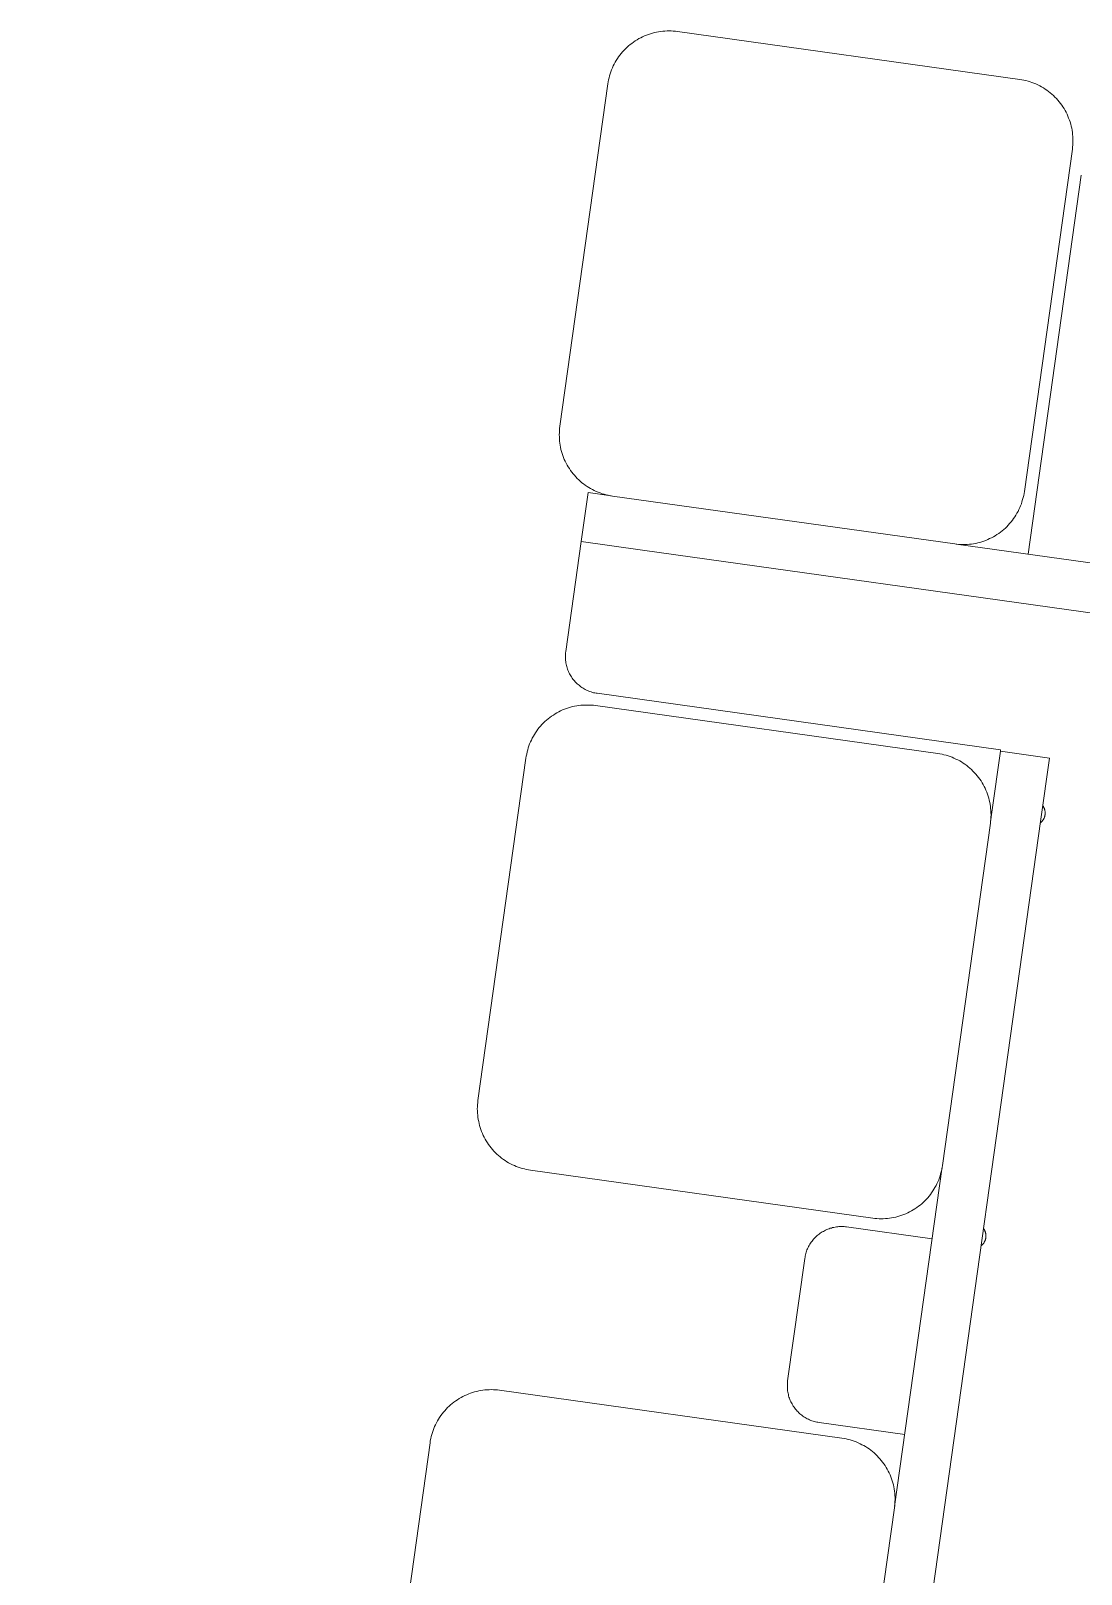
# Model space of a CAD drawing. Header units: millimetres. Extents: x -80 to 4518, y -398 to 2524.
# Drawn here: x 2648.6 to 2733.7, y 2356.4 to 2481.4 of the extents above; entities that cross this region are included whole.
import ezdxf

# ---------------------------------------------------------------- set-up
doc = ezdxf.new("R2010")
doc.units = ezdxf.units.MM
doc.layers.add('ZANO_R', color=7, linetype='Continuous', lineweight=0)

msp = doc.modelspace()

# ---------------------------------------------------------------- linework, layer by layer
at = {"layer": 'ZANO_R'}
for p, q in [((2696.92, 2480.06), (2697.05, 2480.18)), ((2697.05, 2480.18), (2697.18, 2480.29)), ((2697.18, 2480.29), (2697.32, 2480.39)), ((2697.32, 2480.39), (2697.46, 2480.49)), ((2697.46, 2480.49), (2697.6, 2480.59)), ((2697.6, 2480.59), (2697.74, 2480.68)), ((2697.74, 2480.68), (2697.89, 2480.77)), ((2697.89, 2480.77), (2698.04, 2480.85)), ((2698.04, 2480.85), (2698.19, 2480.92)), ((2698.19, 2480.92), (2698.35, 2480.99)), ((2698.35, 2480.99), (2698.51, 2481.06)), ((2698.51, 2481.06), (2698.67, 2481.12)), ((2698.67, 2481.12), (2698.83, 2481.17)), ((2698.83, 2481.17), (2698.99, 2481.22)), ((2698.99, 2481.22), (2699.16, 2481.26)), ((2699.16, 2481.26), (2699.32, 2481.3)), ((2699.32, 2481.3), (2699.49, 2481.33)), ((2699.49, 2481.33), (2699.66, 2481.36)), ((2699.66, 2481.36), (2699.83, 2481.38)), ((2699.83, 2481.38), (2700, 2481.39)), ((2700, 2481.39), (2700.17, 2481.4)), ((2700.17, 2481.4), (2700.34, 2481.4)), ((2700.34, 2481.4), (2700.51, 2481.4)), ((2700.51, 2481.4), (2700.68, 2481.39)), ((2700.68, 2481.39), (2700.85, 2481.37)), ((2700.85, 2481.37), (2701.02, 2481.35)), ((2701.02, 2481.35), (2728.75, 2477.47)), ((2695.98, 2478.86), (2696.06, 2479.01)), ((2696.06, 2479.01), (2696.15, 2479.15)), ((2696.15, 2479.15), (2696.25, 2479.3)), ((2696.25, 2479.3), (2696.35, 2479.43)), ((2696.35, 2479.43), (2696.46, 2479.57)), ((2696.46, 2479.57), (2696.57, 2479.7)), ((2696.57, 2479.7), (2696.68, 2479.82)), ((2696.68, 2479.82), (2696.8, 2479.95)), ((2696.8, 2479.95), (2696.92, 2480.06)), ((2695.47, 2477.6), (2695.52, 2477.76)), ((2695.52, 2477.76), (2695.57, 2477.93)), ((2695.57, 2477.93), (2695.62, 2478.09)), ((2695.62, 2478.09), (2695.68, 2478.25)), ((2695.68, 2478.25), (2695.75, 2478.41)), ((2695.75, 2478.41), (2695.82, 2478.56)), ((2695.82, 2478.56), (2695.89, 2478.71)), ((2695.89, 2478.71), (2695.98, 2478.86)), ((2691.49, 2449.37), (2695.38, 2477.1)), ((2695.38, 2477.1), (2695.4, 2477.26)), ((2695.4, 2477.26), (2695.44, 2477.43)), ((2695.44, 2477.43), (2695.47, 2477.6)), ((2728.75, 2477.47), (2728.92, 2477.44)), ((2728.92, 2477.44), (2729.09, 2477.41)), ((2729.09, 2477.41), (2729.25, 2477.37)), ((2729.25, 2477.37), (2729.42, 2477.33)), ((2729.42, 2477.33), (2729.58, 2477.28)), ((2729.58, 2477.28), (2729.74, 2477.22)), ((2729.74, 2477.22), (2729.9, 2477.16)), ((2729.9, 2477.16), (2730.06, 2477.1)), ((2730.06, 2477.1), (2730.22, 2477.03)), ((2730.22, 2477.03), (2730.37, 2476.95)), ((2730.37, 2476.95), (2730.52, 2476.87)), ((2730.52, 2476.87), (2730.67, 2476.78)), ((2730.67, 2476.78), (2730.81, 2476.69)), ((2730.81, 2476.69), (2730.95, 2476.59)), ((2730.95, 2476.59), (2731.09, 2476.49)), ((2731.09, 2476.49), (2731.22, 2476.39)), ((2731.22, 2476.39), (2731.35, 2476.28)), ((2731.35, 2476.28), (2731.48, 2476.16)), ((2731.48, 2476.16), (2731.6, 2476.04)), ((2731.6, 2476.04), (2731.72, 2475.92)), ((2731.72, 2475.92), (2731.83, 2475.79)), ((2731.83, 2475.79), (2731.94, 2475.66)), ((2731.94, 2475.66), (2732.05, 2475.53)), ((2732.05, 2475.53), (2732.15, 2475.39)), ((2732.15, 2475.39), (2732.25, 2475.25)), ((2732.25, 2475.25), (2732.34, 2475.1)), ((2732.34, 2475.1), (2732.42, 2474.96)), ((2732.42, 2474.96), (2732.5, 2474.81)), ((2732.5, 2474.81), (2732.58, 2474.65)), ((2732.58, 2474.65), (2732.65, 2474.5)), ((2732.65, 2474.5), (2732.71, 2474.34)), ((2732.71, 2474.34), (2732.77, 2474.18)), ((2732.77, 2474.18), (2732.83, 2474.02)), ((2732.83, 2474.02), (2732.88, 2473.85)), ((2732.88, 2473.85), (2732.92, 2473.69)), ((2732.92, 2473.69), (2732.96, 2473.52)), ((2732.96, 2473.52), (2732.99, 2473.35)), ((2732.99, 2473.35), (2733.01, 2473.18)), ((2733.01, 2473.18), (2733.03, 2473.02)), ((2733.03, 2473.02), (2733.05, 2472.85)), ((2733.05, 2472.85), (2733.05, 2472.67)), ((2733.05, 2472.67), (2733.06, 2472.5)), ((2733.01, 2471.82), (2729.12, 2444.09)), ((2733.03, 2471.99), (2733.01, 2471.82)), ((2733.04, 2472.16), (2733.03, 2471.99)), ((2733.05, 2472.33), (2733.04, 2472.16)), ((2733.06, 2472.5), (2733.05, 2472.33)), ((2733.72, 2469.7), (2729.42, 2439)), ((2691.46, 2449.03), (2691.45, 2448.86)), ((2691.47, 2449.2), (2691.46, 2449.03)), ((2691.49, 2449.37), (2691.47, 2449.2)), ((2691.45, 2448.86), (2691.44, 2448.69)), ((2691.44, 2448.69), (2691.45, 2448.51)), ((2691.45, 2448.51), (2691.45, 2448.34)), ((2691.45, 2448.34), (2691.47, 2448.17)), ((2691.47, 2448.17), (2691.49, 2448)), ((2691.49, 2448), (2691.51, 2447.84)), ((2691.51, 2447.84), (2691.55, 2447.67)), ((2691.55, 2447.67), (2691.58, 2447.5)), ((2691.58, 2447.5), (2691.63, 2447.34)), ((2691.63, 2447.34), (2691.67, 2447.17)), ((2691.67, 2447.17), (2691.73, 2447.01)), ((2691.73, 2447.01), (2691.79, 2446.85)), ((2691.79, 2446.85), (2691.85, 2446.69)), ((2691.85, 2446.69), (2691.92, 2446.54)), ((2691.92, 2446.54), (2692, 2446.38)), ((2692, 2446.38), (2692.08, 2446.23)), ((2692.08, 2446.23), (2692.16, 2446.09)), ((2692.16, 2446.09), (2692.26, 2445.94)), ((2692.26, 2445.94), (2692.35, 2445.8)), ((2692.35, 2445.8), (2692.45, 2445.66)), ((2692.45, 2445.66), (2692.56, 2445.53)), ((2692.56, 2445.53), (2692.67, 2445.4)), ((2692.67, 2445.4), (2692.78, 2445.27)), ((2692.78, 2445.27), (2692.9, 2445.15)), ((2692.9, 2445.15), (2693.02, 2445.03)), ((2693.02, 2445.03), (2693.15, 2444.91)), ((2693.15, 2444.91), (2693.28, 2444.8)), ((2693.77, 2444), (2693.21, 2440.04)), ((2693.28, 2444.8), (2693.41, 2444.7)), ((2693.41, 2444.7), (2693.55, 2444.59)), ((2693.55, 2444.59), (2693.69, 2444.5)), ((2693.69, 2444.5), (2693.83, 2444.41)), ((2695.64, 2443.74), (2693.77, 2444)), ((2693.83, 2444.41), (2693.98, 2444.32)), ((2693.98, 2444.32), (2694.13, 2444.24)), ((2694.13, 2444.24), (2694.28, 2444.16)), ((2694.28, 2444.16), (2694.44, 2444.09)), ((2694.44, 2444.09), (2694.6, 2444.03)), ((2694.6, 2444.03), (2694.76, 2443.97)), ((2694.76, 2443.97), (2694.92, 2443.91)), ((2729.07, 2443.76), (2729.1, 2443.93)), ((2729.1, 2443.93), (2729.12, 2444.09)), ((2694.92, 2443.91), (2695.08, 2443.86)), ((2695.08, 2443.86), (2695.25, 2443.82)), ((2695.25, 2443.82), (2695.41, 2443.78)), ((2695.41, 2443.78), (2695.58, 2443.75)), ((2695.58, 2443.75), (2695.75, 2443.72)), ((2723.48, 2439.84), (2695.75, 2443.72)), ((2728.68, 2442.63), (2728.75, 2442.78)), ((2728.75, 2442.78), (2728.82, 2442.94)), ((2728.82, 2442.94), (2728.88, 2443.1)), ((2728.88, 2443.1), (2728.93, 2443.26)), ((2728.93, 2443.26), (2728.98, 2443.43)), ((2728.98, 2443.43), (2729.03, 2443.59)), ((2729.03, 2443.59), (2729.07, 2443.76)), ((2727.82, 2441.37), (2727.93, 2441.49)), ((2727.93, 2441.49), (2728.04, 2441.62)), ((2728.04, 2441.62), (2728.15, 2441.76)), ((2728.15, 2441.76), (2728.25, 2441.89)), ((2728.25, 2441.89), (2728.35, 2442.03)), ((2728.35, 2442.03), (2728.44, 2442.18)), ((2728.44, 2442.18), (2728.52, 2442.33)), ((2728.52, 2442.33), (2728.61, 2442.48)), ((2728.61, 2442.48), (2728.68, 2442.63)), ((2725.99, 2440.13), (2726.15, 2440.2)), ((2726.15, 2440.2), (2726.31, 2440.27)), ((2726.31, 2440.27), (2726.46, 2440.34)), ((2726.46, 2440.34), (2726.61, 2440.42)), ((2726.61, 2440.42), (2726.76, 2440.51)), ((2726.76, 2440.51), (2726.9, 2440.6)), ((2726.9, 2440.6), (2727.05, 2440.7)), ((2727.05, 2440.7), (2727.18, 2440.8)), ((2727.18, 2440.8), (2727.32, 2440.9)), ((2727.32, 2440.9), (2727.45, 2441.01)), ((2727.45, 2441.01), (2727.58, 2441.12)), ((2727.58, 2441.12), (2727.7, 2441.24)), ((2727.7, 2441.24), (2727.82, 2441.37)), ((2693.21, 2440.04), (2691.97, 2431.12)), ((2698.17, 2439.34), (2693.21, 2440.04)), ((2830.87, 2420.75), (2698.17, 2439.34)), ((2723.48, 2439.84), (2723.65, 2439.82)), ((2751.1, 2435.97), (2723.59, 2439.82)), ((2723.65, 2439.82), (2723.82, 2439.8)), ((2723.82, 2439.8), (2723.99, 2439.79)), ((2723.99, 2439.79), (2724.16, 2439.79)), ((2724.16, 2439.79), (2724.33, 2439.79)), ((2724.33, 2439.79), (2724.5, 2439.8)), ((2724.5, 2439.8), (2724.67, 2439.81)), ((2724.67, 2439.81), (2724.84, 2439.83)), ((2724.84, 2439.83), (2725.01, 2439.86)), ((2725.01, 2439.86), (2725.18, 2439.89)), ((2725.18, 2439.89), (2725.34, 2439.93)), ((2725.34, 2439.93), (2725.51, 2439.97)), ((2725.51, 2439.97), (2725.67, 2440.02)), ((2725.67, 2440.02), (2725.83, 2440.07)), ((2725.83, 2440.07), (2725.99, 2440.13)), ((2691.95, 2431.02), (2691.94, 2430.92)), ((2691.94, 2430.92), (2691.94, 2430.82)), ((2691.94, 2430.82), (2691.94, 2430.72)), ((2691.94, 2430.72), (2691.94, 2430.61)), ((2691.94, 2430.61), (2691.94, 2430.51)), ((2691.94, 2430.51), (2691.95, 2430.41)), ((2691.97, 2431.12), (2691.95, 2431.02)), ((2691.95, 2430.41), (2691.96, 2430.31)), ((2691.96, 2430.31), (2691.98, 2430.21)), ((2691.98, 2430.21), (2692, 2430.1)), ((2692, 2430.1), (2692.02, 2430)), ((2692.02, 2430), (2692.05, 2429.91)), ((2692.05, 2429.91), (2692.07, 2429.81)), ((2692.07, 2429.81), (2692.11, 2429.71)), ((2692.11, 2429.71), (2692.14, 2429.61)), ((2692.14, 2429.61), (2692.18, 2429.52)), ((2692.18, 2429.52), (2692.22, 2429.43)), ((2692.22, 2429.43), (2692.27, 2429.33)), ((2692.27, 2429.33), (2692.32, 2429.24)), ((2692.32, 2429.24), (2692.37, 2429.16)), ((2692.37, 2429.16), (2692.42, 2429.07)), ((2692.42, 2429.07), (2692.48, 2428.98)), ((2692.48, 2428.98), (2692.54, 2428.9)), ((2692.54, 2428.9), (2692.6, 2428.82)), ((2692.6, 2428.82), (2692.67, 2428.74)), ((2692.67, 2428.74), (2692.74, 2428.67)), ((2692.74, 2428.67), (2692.81, 2428.59)), ((2692.81, 2428.59), (2692.88, 2428.52)), ((2692.88, 2428.52), (2692.96, 2428.45)), ((2692.96, 2428.45), (2693.04, 2428.39)), ((2693.04, 2428.39), (2693.12, 2428.32)), ((2693.12, 2428.32), (2693.2, 2428.26)), ((2693.2, 2428.26), (2693.28, 2428.2)), ((2693.28, 2428.2), (2693.37, 2428.15)), ((2693.37, 2428.15), (2693.46, 2428.1)), ((2693.46, 2428.1), (2693.55, 2428.05)), ((2693.55, 2428.05), (2693.64, 2428)), ((2693.64, 2428), (2693.73, 2427.96)), ((2693.73, 2427.96), (2693.83, 2427.92)), ((2693.83, 2427.92), (2693.92, 2427.88)), ((2693.92, 2427.88), (2694.02, 2427.85)), ((2694.02, 2427.85), (2694.12, 2427.82)), ((2694.12, 2427.82), (2694.22, 2427.79)), ((2694.22, 2427.79), (2694.32, 2427.77)), ((2694.32, 2427.77), (2694.42, 2427.75)), ((2694.42, 2427.75), (2694.52, 2427.74)), ((2694.52, 2427.74), (2727.2, 2423.16)), ((2691.71, 2426.39), (2691.87, 2426.45)), ((2691.87, 2426.45), (2692.03, 2426.51)), ((2692.03, 2426.51), (2692.19, 2426.56)), ((2692.19, 2426.56), (2692.35, 2426.61)), ((2692.35, 2426.61), (2692.52, 2426.66)), ((2692.52, 2426.66), (2692.68, 2426.69)), ((2692.68, 2426.69), (2692.85, 2426.72)), ((2692.85, 2426.72), (2693.02, 2426.75)), ((2693.02, 2426.75), (2693.19, 2426.77)), ((2693.19, 2426.77), (2693.36, 2426.78)), ((2693.36, 2426.78), (2693.53, 2426.79)), ((2693.53, 2426.79), (2693.7, 2426.79)), ((2693.7, 2426.79), (2693.87, 2426.79)), ((2693.87, 2426.79), (2694.04, 2426.78)), ((2694.04, 2426.78), (2694.21, 2426.77)), ((2694.21, 2426.77), (2694.38, 2426.75)), ((2694.38, 2426.75), (2722.11, 2422.86)), ((2689.93, 2425.09), (2690.04, 2425.22)), ((2690.04, 2425.22), (2690.16, 2425.34)), ((2690.16, 2425.34), (2690.28, 2425.46)), ((2690.28, 2425.46), (2690.41, 2425.57)), ((2690.41, 2425.57), (2690.54, 2425.68)), ((2690.54, 2425.68), (2690.68, 2425.79)), ((2690.68, 2425.79), (2690.81, 2425.89)), ((2690.81, 2425.89), (2690.96, 2425.98)), ((2690.96, 2425.98), (2691.1, 2426.07)), ((2691.1, 2426.07), (2691.25, 2426.16)), ((2691.25, 2426.16), (2691.4, 2426.24)), ((2691.4, 2426.24), (2691.55, 2426.32)), ((2691.55, 2426.32), (2691.71, 2426.39)), ((2689.11, 2423.8), (2689.18, 2423.95)), ((2689.18, 2423.95), (2689.25, 2424.11)), ((2689.25, 2424.11), (2689.34, 2424.26)), ((2689.34, 2424.26), (2689.42, 2424.4)), ((2689.42, 2424.4), (2689.51, 2424.55)), ((2689.51, 2424.55), (2689.61, 2424.69)), ((2689.61, 2424.69), (2689.71, 2424.83)), ((2689.71, 2424.83), (2689.82, 2424.96)), ((2689.82, 2424.96), (2689.93, 2425.09)), ((2688.76, 2422.66), (2688.8, 2422.82)), ((2688.8, 2422.82), (2688.83, 2422.99)), ((2688.83, 2422.99), (2688.88, 2423.16)), ((2688.88, 2423.16), (2688.93, 2423.32)), ((2688.93, 2423.32), (2688.98, 2423.48)), ((2688.98, 2423.48), (2689.04, 2423.64)), ((2689.04, 2423.64), (2689.11, 2423.8)), ((2722.11, 2422.86), (2722.28, 2422.84)), ((2722.28, 2422.84), (2722.45, 2422.8)), ((2722.45, 2422.8), (2722.61, 2422.76)), ((2722.61, 2422.76), (2722.78, 2422.72)), ((2722.78, 2422.72), (2722.94, 2422.67)), ((2722.94, 2422.67), (2723.1, 2422.62)), ((2727.19, 2423.06), (2726.49, 2418.11)), ((2727.2, 2423.16), (2727.19, 2423.06)), ((2731.15, 2422.5), (2727.19, 2423.06)), ((2684.85, 2394.76), (2688.74, 2422.49)), ((2688.74, 2422.49), (2688.76, 2422.66)), ((2723.1, 2422.62), (2723.26, 2422.56)), ((2723.26, 2422.56), (2723.42, 2422.49)), ((2723.42, 2422.49), (2723.58, 2422.42)), ((2723.58, 2422.42), (2723.73, 2422.34)), ((2723.73, 2422.34), (2723.88, 2422.26)), ((2723.88, 2422.26), (2724.03, 2422.18)), ((2724.03, 2422.18), (2724.17, 2422.08)), ((2724.17, 2422.08), (2724.31, 2421.99)), ((2724.31, 2421.99), (2724.45, 2421.89)), ((2724.45, 2421.89), (2724.58, 2421.78)), ((2724.58, 2421.78), (2724.71, 2421.67)), ((2724.71, 2421.67), (2724.84, 2421.56)), ((2724.84, 2421.56), (2724.96, 2421.44)), ((2724.96, 2421.44), (2725.08, 2421.31)), ((2731.15, 2422.5), (2730.45, 2417.55)), ((2725.08, 2421.31), (2725.19, 2421.19)), ((2725.19, 2421.19), (2725.3, 2421.06)), ((2725.3, 2421.06), (2725.41, 2420.92)), ((2725.41, 2420.92), (2725.51, 2420.78)), ((2725.51, 2420.78), (2725.61, 2420.64)), ((2725.61, 2420.64), (2725.7, 2420.5)), ((2725.7, 2420.5), (2725.78, 2420.35)), ((2725.78, 2420.35), (2725.86, 2420.2)), ((2725.86, 2420.2), (2725.94, 2420.05)), ((2725.94, 2420.05), (2726.01, 2419.89)), ((2726.01, 2419.89), (2726.07, 2419.73)), ((2726.07, 2419.73), (2726.13, 2419.57)), ((2726.13, 2419.57), (2726.19, 2419.41)), ((2726.19, 2419.41), (2726.24, 2419.25)), ((2726.24, 2419.25), (2726.28, 2419.08)), ((2726.28, 2419.08), (2726.32, 2418.91)), ((2726.32, 2418.91), (2726.35, 2418.75)), ((2726.35, 2418.75), (2726.37, 2418.58)), ((2726.37, 2418.58), (2726.39, 2418.41)), ((2726.49, 2418.11), (2726.38, 2417.33)), ((2726.39, 2418.41), (2726.41, 2418.24)), ((2726.41, 2417.73), (2726.4, 2417.56)), ((2726.41, 2418.24), (2726.41, 2418.07)), ((2726.41, 2418.07), (2726.42, 2417.9)), ((2726.42, 2417.9), (2726.41, 2417.73)), ((2730.61, 2418.64), (2730.63, 2418.61)), ((2730.63, 2418.61), (2730.65, 2418.59)), ((2730.65, 2418.59), (2730.66, 2418.56)), ((2730.66, 2418.56), (2730.68, 2418.53)), ((2730.68, 2418.53), (2730.7, 2418.5)), ((2730.7, 2418.5), (2730.71, 2418.47)), ((2730.71, 2418.47), (2730.73, 2418.44)), ((2730.73, 2418.44), (2730.74, 2418.4)), ((2730.74, 2417.67), (2730.73, 2417.64)), ((2730.74, 2418.4), (2730.75, 2418.37)), ((2730.75, 2417.7), (2730.74, 2417.67)), ((2730.75, 2418.37), (2730.76, 2418.34)), ((2730.76, 2417.73), (2730.75, 2417.7)), ((2730.76, 2418.34), (2730.77, 2418.31)), ((2730.77, 2417.77), (2730.76, 2417.73)), ((2730.77, 2418.31), (2730.78, 2418.27)), ((2730.78, 2417.8), (2730.77, 2417.77)), ((2730.78, 2418.27), (2730.79, 2418.24)), ((2730.79, 2417.83), (2730.78, 2417.8)), ((2730.79, 2418.24), (2730.79, 2418.21)), ((2730.79, 2418.21), (2730.8, 2418.17)), ((2730.8, 2417.9), (2730.79, 2417.87)), ((2730.79, 2417.87), (2730.79, 2417.83)), ((2730.8, 2418.17), (2730.8, 2418.14)), ((2730.8, 2418.14), (2730.81, 2418.11)), ((2730.81, 2417.97), (2730.8, 2417.94)), ((2730.8, 2417.94), (2730.8, 2417.9)), ((2730.81, 2418.11), (2730.81, 2418.07)), ((2730.81, 2418.07), (2730.81, 2418.04)), ((2730.81, 2418.04), (2730.81, 2418)), ((2730.81, 2418), (2730.81, 2417.97)), ((2730.45, 2417.55), (2648.63, 1833.46)), ((2726.37, 2417.22), (2722.48, 2389.49)), ((2726.39, 2417.39), (2726.37, 2417.22)), ((2726.4, 2417.56), (2726.39, 2417.39)), ((2730.44, 2417.26), (2730.41, 2417.24)), ((2730.46, 2417.28), (2730.44, 2417.26)), ((2730.49, 2417.31), (2730.46, 2417.28)), ((2730.51, 2417.33), (2730.49, 2417.31)), ((2730.54, 2417.36), (2730.51, 2417.33)), ((2730.56, 2417.38), (2730.54, 2417.36)), ((2730.58, 2417.41), (2730.56, 2417.38)), ((2730.6, 2417.43), (2730.58, 2417.41)), ((2730.62, 2417.46), (2730.6, 2417.43)), ((2730.64, 2417.49), (2730.62, 2417.46)), ((2730.66, 2417.52), (2730.64, 2417.49)), ((2730.68, 2417.55), (2730.66, 2417.52)), ((2730.7, 2417.58), (2730.68, 2417.55)), ((2730.71, 2417.61), (2730.7, 2417.58)), ((2730.73, 2417.64), (2730.71, 2417.61)), ((2684.81, 2394.25), (2684.8, 2394.08)), ((2684.8, 2394.08), (2684.81, 2393.91)), ((2684.82, 2394.42), (2684.81, 2394.25)), ((2684.83, 2394.59), (2684.82, 2394.42)), ((2684.85, 2394.76), (2684.83, 2394.59)), ((2684.81, 2393.91), (2684.81, 2393.74)), ((2684.81, 2393.74), (2684.83, 2393.57)), ((2684.83, 2393.57), (2684.85, 2393.4)), ((2684.85, 2393.4), (2684.87, 2393.23)), ((2684.87, 2393.23), (2684.91, 2393.06)), ((2684.91, 2393.06), (2684.94, 2392.89)), ((2684.94, 2392.89), (2684.99, 2392.73)), ((2684.99, 2392.73), (2685.03, 2392.57)), ((2685.03, 2392.57), (2685.09, 2392.4)), ((2685.09, 2392.4), (2685.15, 2392.24)), ((2685.15, 2392.24), (2685.21, 2392.09)), ((2685.21, 2392.09), (2685.28, 2391.93)), ((2685.28, 2391.93), (2685.36, 2391.78)), ((2685.36, 2391.78), (2685.44, 2391.63)), ((2685.44, 2391.63), (2685.52, 2391.48)), ((2685.52, 2391.48), (2685.62, 2391.33)), ((2685.62, 2391.33), (2685.71, 2391.19)), ((2685.71, 2391.19), (2685.81, 2391.05)), ((2685.81, 2391.05), (2685.92, 2390.92)), ((2685.92, 2390.92), (2686.03, 2390.79)), ((2686.03, 2390.79), (2686.14, 2390.66)), ((2686.14, 2390.66), (2686.26, 2390.54)), ((2686.26, 2390.54), (2686.38, 2390.42)), ((2686.38, 2390.42), (2686.51, 2390.31)), ((2686.51, 2390.31), (2686.64, 2390.19)), ((2686.64, 2390.19), (2686.77, 2390.09)), ((2686.77, 2390.09), (2686.91, 2389.99)), ((2686.91, 2389.99), (2687.05, 2389.89)), ((2687.05, 2389.89), (2687.19, 2389.8)), ((2687.19, 2389.8), (2687.34, 2389.71)), ((2687.34, 2389.71), (2687.49, 2389.63)), ((2687.49, 2389.63), (2687.64, 2389.56)), ((2687.64, 2389.56), (2687.8, 2389.48)), ((2687.8, 2389.48), (2687.96, 2389.42)), ((2687.96, 2389.42), (2688.12, 2389.36)), ((2688.12, 2389.36), (2688.28, 2389.3)), ((2688.28, 2389.3), (2688.44, 2389.25)), ((2688.44, 2389.25), (2688.61, 2389.21)), ((2688.61, 2389.21), (2688.77, 2389.17)), ((2688.77, 2389.17), (2688.94, 2389.14)), ((2688.94, 2389.14), (2689.11, 2389.11)), ((2716.84, 2385.23), (2689.11, 2389.11)), ((2722.47, 2389.38), (2718.61, 2361.87)), ((2722.34, 2388.82), (2722.39, 2388.98)), ((2722.39, 2388.98), (2722.43, 2389.15)), ((2722.43, 2389.15), (2722.46, 2389.32)), ((2722.46, 2389.32), (2722.48, 2389.49)), ((2721.8, 2387.57), (2721.88, 2387.72)), ((2721.88, 2387.72), (2721.97, 2387.87)), ((2721.97, 2387.87), (2722.04, 2388.02)), ((2722.04, 2388.02), (2722.11, 2388.18)), ((2722.11, 2388.18), (2722.18, 2388.33)), ((2722.18, 2388.33), (2722.24, 2388.49)), ((2722.24, 2388.49), (2722.29, 2388.66)), ((2722.29, 2388.66), (2722.34, 2388.82)), ((2720.81, 2386.4), (2720.94, 2386.52)), ((2720.94, 2386.52), (2721.06, 2386.64)), ((2721.06, 2386.64), (2721.18, 2386.76)), ((2721.18, 2386.76), (2721.29, 2386.88)), ((2721.29, 2386.88), (2721.4, 2387.02)), ((2721.4, 2387.02), (2721.51, 2387.15)), ((2721.51, 2387.15), (2721.61, 2387.29)), ((2721.61, 2387.29), (2721.71, 2387.43)), ((2721.71, 2387.43), (2721.8, 2387.57)), ((2716.84, 2385.23), (2717.01, 2385.21)), ((2717.01, 2385.21), (2717.18, 2385.19)), ((2717.18, 2385.19), (2717.35, 2385.18)), ((2717.35, 2385.18), (2717.52, 2385.18)), ((2717.52, 2385.18), (2717.69, 2385.18)), ((2717.69, 2385.18), (2717.86, 2385.19)), ((2717.86, 2385.19), (2718.03, 2385.21)), ((2718.03, 2385.21), (2718.2, 2385.23)), ((2718.2, 2385.23), (2718.37, 2385.25)), ((2718.37, 2385.25), (2718.54, 2385.28)), ((2718.54, 2385.28), (2718.7, 2385.32)), ((2718.7, 2385.32), (2718.87, 2385.36)), ((2718.87, 2385.36), (2719.03, 2385.41)), ((2719.03, 2385.41), (2719.19, 2385.47)), ((2719.19, 2385.47), (2719.35, 2385.52)), ((2719.35, 2385.52), (2719.51, 2385.59)), ((2719.51, 2385.59), (2719.67, 2385.66)), ((2719.67, 2385.66), (2719.82, 2385.74)), ((2719.82, 2385.74), (2719.97, 2385.82)), ((2719.97, 2385.82), (2720.12, 2385.9)), ((2720.12, 2385.9), (2720.26, 2385.99)), ((2720.26, 2385.99), (2720.41, 2386.09)), ((2720.41, 2386.09), (2720.54, 2386.19)), ((2720.54, 2386.19), (2720.68, 2386.29)), ((2720.68, 2386.29), (2720.81, 2386.4)), ((2712.49, 2383.94), (2712.41, 2383.87)), ((2712.58, 2384), (2712.49, 2383.94)), ((2712.66, 2384.06), (2712.58, 2384)), ((2712.75, 2384.11), (2712.66, 2384.06)), ((2712.84, 2384.16), (2712.75, 2384.11)), ((2712.93, 2384.21), (2712.84, 2384.16)), ((2713.02, 2384.26), (2712.93, 2384.21)), ((2713.11, 2384.3), (2713.02, 2384.26)), ((2713.2, 2384.34), (2713.11, 2384.3)), ((2713.3, 2384.37), (2713.2, 2384.34)), ((2713.4, 2384.41), (2713.3, 2384.37)), ((2713.5, 2384.43), (2713.4, 2384.41)), ((2713.59, 2384.46), (2713.5, 2384.43)), ((2713.69, 2384.48), (2713.59, 2384.46)), ((2713.79, 2384.5), (2713.69, 2384.48)), ((2713.9, 2384.52), (2713.79, 2384.5)), ((2714, 2384.53), (2713.9, 2384.52)), ((2714.1, 2384.54), (2714, 2384.53)), ((2714.2, 2384.54), (2714.1, 2384.54)), ((2714.3, 2384.55), (2714.2, 2384.54)), ((2714.3, 2384.55), (2714.41, 2384.54)), ((2714.41, 2384.54), (2714.51, 2384.54)), ((2714.51, 2384.54), (2714.62, 2384.53)), ((2714.62, 2384.53), (2714.72, 2384.52)), ((2721.65, 2383.55), (2714.72, 2384.52)), ((2725.81, 2384.39), (2725.83, 2384.36)), ((2725.83, 2384.36), (2725.85, 2384.33)), ((2725.85, 2384.33), (2725.87, 2384.31)), ((2725.87, 2384.31), (2725.88, 2384.28)), ((2725.88, 2384.28), (2725.9, 2384.25)), ((2725.9, 2384.25), (2725.92, 2384.22)), ((2725.92, 2384.22), (2725.93, 2384.18)), ((2725.93, 2384.18), (2725.94, 2384.15)), ((2725.94, 2384.15), (2725.95, 2384.12)), ((2725.95, 2384.12), (2725.96, 2384.09)), ((2725.96, 2384.09), (2725.97, 2384.06)), ((2725.97, 2384.06), (2725.98, 2384.02)), ((2725.98, 2384.02), (2725.99, 2383.99)), ((2725.99, 2383.99), (2726, 2383.96)), ((2726, 2383.96), (2726, 2383.92)), ((2726, 2383.92), (2726.01, 2383.89)), ((2711.55, 2382.75), (2711.51, 2382.65)), ((2711.6, 2382.84), (2711.55, 2382.75)), ((2711.64, 2382.93), (2711.6, 2382.84)), ((2711.69, 2383.02), (2711.64, 2382.93)), ((2711.74, 2383.11), (2711.69, 2383.02)), ((2711.8, 2383.2), (2711.74, 2383.11)), ((2711.86, 2383.28), (2711.8, 2383.2)), ((2711.92, 2383.36), (2711.86, 2383.28)), ((2711.98, 2383.44), (2711.92, 2383.36)), ((2712.05, 2383.52), (2711.98, 2383.44)), ((2712.11, 2383.6), (2712.05, 2383.52)), ((2712.18, 2383.67), (2712.11, 2383.6)), ((2712.26, 2383.74), (2712.18, 2383.67)), ((2712.33, 2383.81), (2712.26, 2383.74)), ((2712.41, 2383.87), (2712.33, 2383.81)), ((2725.64, 2383.01), (2725.61, 2382.99)), ((2725.67, 2383.03), (2725.64, 2383.01)), ((2725.69, 2383.06), (2725.67, 2383.03)), ((2725.72, 2383.08), (2725.69, 2383.06)), ((2725.74, 2383.1), (2725.72, 2383.08)), ((2725.76, 2383.13), (2725.74, 2383.1)), ((2725.78, 2383.16), (2725.76, 2383.13)), ((2725.81, 2383.18), (2725.78, 2383.16)), ((2725.83, 2383.21), (2725.81, 2383.18)), ((2725.85, 2383.24), (2725.83, 2383.21)), ((2725.86, 2383.27), (2725.85, 2383.24)), ((2725.88, 2383.3), (2725.86, 2383.27)), ((2725.9, 2383.33), (2725.88, 2383.3)), ((2725.91, 2383.36), (2725.9, 2383.33)), ((2725.93, 2383.39), (2725.91, 2383.36)), ((2725.94, 2383.42), (2725.93, 2383.39)), ((2725.95, 2383.45), (2725.94, 2383.42)), ((2725.96, 2383.48), (2725.95, 2383.45)), ((2725.97, 2383.52), (2725.96, 2383.48)), ((2725.98, 2383.55), (2725.97, 2383.52)), ((2725.99, 2383.58), (2725.98, 2383.55)), ((2726, 2383.62), (2725.99, 2383.58)), ((2726.01, 2383.68), (2726, 2383.65)), ((2726, 2383.65), (2726, 2383.62)), ((2726.01, 2383.89), (2726.01, 2383.85)), ((2726.01, 2383.85), (2726.01, 2383.82)), ((2726.01, 2383.82), (2726.01, 2383.79)), ((2726.01, 2383.79), (2726.01, 2383.75)), ((2726.01, 2383.75), (2726.01, 2383.72)), ((2726.01, 2383.72), (2726.01, 2383.68)), ((2711.33, 2381.96), (2709.94, 2372.06)), ((2711.35, 2382.06), (2711.33, 2381.96)), ((2711.37, 2382.16), (2711.35, 2382.06)), ((2711.39, 2382.26), (2711.37, 2382.16)), ((2711.42, 2382.36), (2711.39, 2382.26)), ((2711.45, 2382.46), (2711.42, 2382.36)), ((2711.48, 2382.56), (2711.45, 2382.46)), ((2711.51, 2382.65), (2711.48, 2382.56)), ((2709.93, 2371.96), (2709.92, 2371.85)), ((2709.92, 2371.85), (2709.92, 2371.75)), ((2709.92, 2371.75), (2709.92, 2371.65)), ((2709.92, 2371.65), (2709.92, 2371.55)), ((2709.92, 2371.55), (2709.92, 2371.45)), ((2709.92, 2371.45), (2709.93, 2371.34)), ((2709.94, 2372.06), (2709.93, 2371.96)), ((2682.64, 2370.11), (2682.77, 2370.22)), ((2682.77, 2370.22), (2682.91, 2370.33)), ((2682.91, 2370.33), (2683.05, 2370.43)), ((2683.05, 2370.43), (2683.19, 2370.52)), ((2683.19, 2370.52), (2683.33, 2370.61)), ((2683.33, 2370.61), (2683.48, 2370.7)), ((2683.48, 2370.7), (2683.63, 2370.78)), ((2683.63, 2370.78), (2683.78, 2370.86)), ((2683.78, 2370.86), (2683.94, 2370.93)), ((2683.94, 2370.93), (2684.1, 2370.99)), ((2684.1, 2370.99), (2684.26, 2371.05)), ((2684.26, 2371.05), (2684.42, 2371.11)), ((2684.42, 2371.11), (2684.58, 2371.15)), ((2684.58, 2371.15), (2684.75, 2371.2)), ((2684.75, 2371.2), (2684.91, 2371.23)), ((2684.91, 2371.23), (2685.08, 2371.27)), ((2685.08, 2371.27), (2685.25, 2371.29)), ((2685.25, 2371.29), (2685.42, 2371.31)), ((2685.42, 2371.31), (2685.59, 2371.33)), ((2685.59, 2371.33), (2685.76, 2371.33)), ((2685.76, 2371.33), (2685.93, 2371.34)), ((2685.93, 2371.34), (2686.1, 2371.33)), ((2686.1, 2371.33), (2686.27, 2371.32)), ((2686.27, 2371.32), (2686.44, 2371.31)), ((2686.44, 2371.31), (2686.61, 2371.29)), ((2686.61, 2371.29), (2714.34, 2367.4)), ((2709.93, 2371.34), (2709.94, 2371.24)), ((2709.94, 2371.24), (2709.96, 2371.14)), ((2709.96, 2371.14), (2709.98, 2371.04)), ((2709.98, 2371.04), (2710, 2370.94)), ((2710, 2370.94), (2710.02, 2370.84)), ((2710.02, 2370.84), (2710.05, 2370.74)), ((2710.05, 2370.74), (2710.09, 2370.64)), ((2710.09, 2370.64), (2710.12, 2370.55)), ((2710.12, 2370.55), (2710.16, 2370.45)), ((2710.16, 2370.45), (2710.2, 2370.36)), ((2710.2, 2370.36), (2710.25, 2370.27)), ((2710.25, 2370.27), (2710.3, 2370.18)), ((2710.3, 2370.18), (2710.35, 2370.09)), ((2681.57, 2368.8), (2681.65, 2368.95)), ((2681.65, 2368.95), (2681.74, 2369.09)), ((2681.74, 2369.09), (2681.84, 2369.23)), ((2681.84, 2369.23), (2681.94, 2369.37)), ((2681.94, 2369.37), (2682.05, 2369.5)), ((2682.05, 2369.5), (2682.16, 2369.63)), ((2682.16, 2369.63), (2682.27, 2369.76)), ((2682.27, 2369.76), (2682.39, 2369.88)), ((2682.39, 2369.88), (2682.52, 2370)), ((2682.52, 2370), (2682.64, 2370.11)), ((2710.35, 2370.09), (2710.4, 2370)), ((2710.4, 2370), (2710.46, 2369.92)), ((2710.46, 2369.92), (2710.52, 2369.84)), ((2710.52, 2369.84), (2710.58, 2369.75)), ((2710.58, 2369.75), (2710.65, 2369.68)), ((2710.65, 2369.68), (2710.72, 2369.6)), ((2710.72, 2369.6), (2710.79, 2369.53)), ((2710.79, 2369.53), (2710.86, 2369.45)), ((2710.86, 2369.45), (2710.94, 2369.39)), ((2710.94, 2369.39), (2711.02, 2369.32)), ((2711.02, 2369.32), (2711.1, 2369.26)), ((2711.1, 2369.26), (2711.18, 2369.2)), ((2711.18, 2369.2), (2711.26, 2369.14)), ((2711.26, 2369.14), (2711.35, 2369.08)), ((2711.35, 2369.08), (2711.44, 2369.03)), ((2711.44, 2369.03), (2711.53, 2368.98)), ((2711.53, 2368.98), (2711.62, 2368.94)), ((2711.62, 2368.94), (2711.71, 2368.89)), ((2681.06, 2367.53), (2681.11, 2367.7)), ((2681.11, 2367.7), (2681.16, 2367.86)), ((2681.16, 2367.86), (2681.21, 2368.02)), ((2681.21, 2368.02), (2681.27, 2368.18)), ((2681.27, 2368.18), (2681.34, 2368.34)), ((2681.34, 2368.34), (2681.41, 2368.5)), ((2681.41, 2368.5), (2681.49, 2368.65)), ((2681.49, 2368.65), (2681.57, 2368.8)), ((2711.71, 2368.89), (2711.81, 2368.85)), ((2711.81, 2368.85), (2711.9, 2368.82)), ((2711.9, 2368.82), (2712, 2368.78)), ((2712, 2368.78), (2712.1, 2368.76)), ((2712.1, 2368.76), (2712.2, 2368.73)), ((2712.2, 2368.73), (2712.3, 2368.71)), ((2712.3, 2368.71), (2712.4, 2368.69)), ((2712.4, 2368.69), (2712.5, 2368.67)), ((2712.5, 2368.67), (2719.43, 2367.7)), ((2677.08, 2339.3), (2680.97, 2367.03)), ((2680.97, 2367.03), (2680.99, 2367.2)), ((2680.99, 2367.2), (2681.03, 2367.37)), ((2681.03, 2367.37), (2681.06, 2367.53)), ((2714.34, 2367.4), (2714.51, 2367.38)), ((2714.51, 2367.38), (2714.68, 2367.34)), ((2714.68, 2367.34), (2714.84, 2367.31)), ((2714.84, 2367.31), (2715.01, 2367.26)), ((2715.01, 2367.26), (2715.17, 2367.21)), ((2715.17, 2367.21), (2715.33, 2367.16)), ((2715.33, 2367.16), (2715.49, 2367.1)), ((2715.49, 2367.1), (2715.65, 2367.03)), ((2715.65, 2367.03), (2715.81, 2366.96)), ((2715.81, 2366.96), (2715.96, 2366.88)), ((2715.96, 2366.88), (2716.11, 2366.8)), ((2716.11, 2366.8), (2716.26, 2366.72)), ((2716.26, 2366.72), (2716.4, 2366.63)), ((2716.4, 2366.63), (2716.54, 2366.53)), ((2716.54, 2366.53), (2716.68, 2366.43)), ((2716.68, 2366.43), (2716.81, 2366.32)), ((2716.81, 2366.32), (2716.94, 2366.21)), ((2716.94, 2366.21), (2717.07, 2366.1)), ((2717.07, 2366.1), (2717.19, 2365.98)), ((2717.19, 2365.98), (2717.31, 2365.85)), ((2717.31, 2365.85), (2717.42, 2365.73)), ((2717.42, 2365.73), (2717.53, 2365.6)), ((2717.53, 2365.6), (2717.64, 2365.46)), ((2717.64, 2365.46), (2717.74, 2365.32)), ((2717.74, 2365.32), (2717.84, 2365.18)), ((2717.84, 2365.18), (2717.93, 2365.04)), ((2717.93, 2365.04), (2718.01, 2364.89)), ((2718.01, 2364.89), (2718.09, 2364.74)), ((2718.09, 2364.74), (2718.17, 2364.59)), ((2718.17, 2364.59), (2718.24, 2364.43)), ((2718.24, 2364.43), (2718.3, 2364.27)), ((2718.3, 2364.27), (2718.36, 2364.11)), ((2718.36, 2364.11), (2718.42, 2363.95)), ((2718.42, 2363.95), (2718.47, 2363.79)), ((2718.47, 2363.79), (2718.51, 2363.62)), ((2718.51, 2363.62), (2718.55, 2363.46)), ((2718.55, 2363.46), (2718.58, 2363.29)), ((2718.58, 2363.29), (2718.6, 2363.12)), ((2718.6, 2363.12), (2718.62, 2362.95)), ((2718.62, 2362.95), (2718.64, 2362.78)), ((2718.64, 2362.78), (2718.65, 2362.61)), ((2718.6, 2361.76), (2714.71, 2334.03)), ((2718.62, 2361.93), (2718.6, 2361.76)), ((2718.64, 2362.1), (2718.62, 2361.93)), ((2718.65, 2362.44), (2718.64, 2362.27)), ((2718.64, 2362.27), (2718.64, 2362.1)), ((2718.65, 2362.61), (2718.65, 2362.44))]:
    msp.add_line(p, q, dxfattribs=at)

doc.saveas('drawing.dxf')
